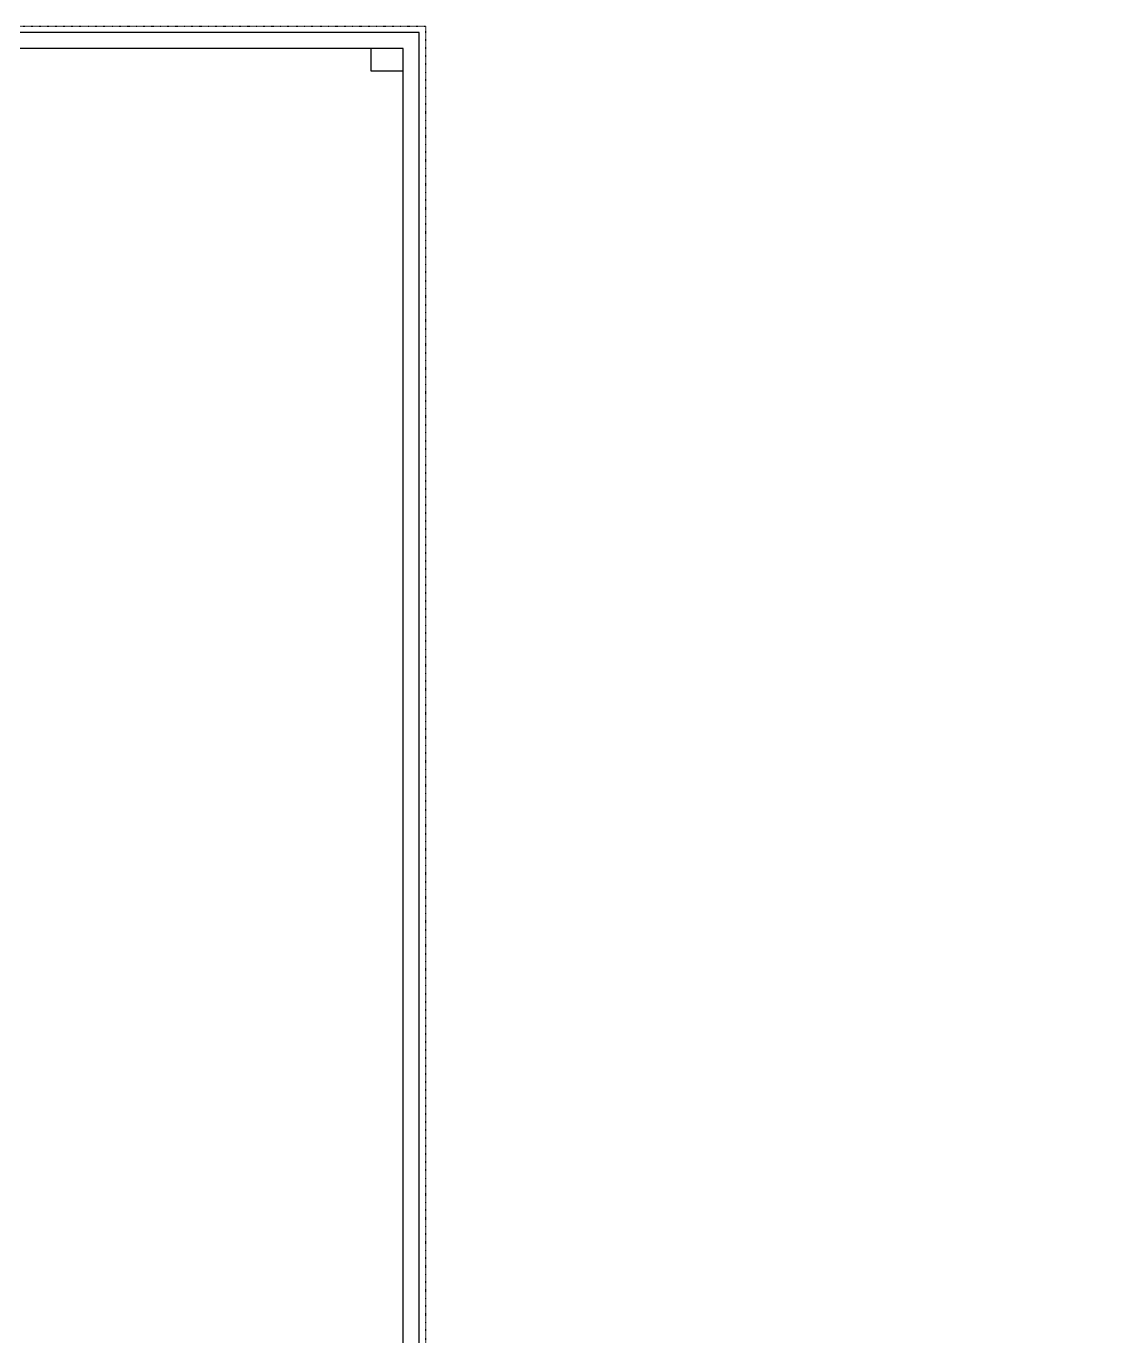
# Model space of a CAD drawing. Header units: millimetres. Extents: x -314343 to 8741575, y 21428 to 162031.
# Drawn here: x -137815 to -103862, y 115230 to 156182 of the extents above; entities that cross this region are included whole.
import ezdxf

# ---------------------------------------------------------------- set-up
doc = ezdxf.new("R2010")
doc.units = ezdxf.units.MM
doc.header["$MEASUREMENT"] = 0
doc.linetypes.add('ACAD_ISO03W100', pattern=[30, 12, -18])
doc.layers.get('0').update_dxf_attribs({"color": 250, "lineweight": 9})
doc.layers.get('Defpoints').update_dxf_attribs({"color": 6})
doc.layers.add('_RAMKA', color=7, linetype='Continuous')
doc.styles.add('SIMPLEX', font='simplex.shx', dxfattribs={"width": 0.85, "oblique": 7})

# ---------------------------------------------------------------- blocks, each defined once
blk = doc.blocks.new('A$Cfca424f0')
at = {"color": 0}
for p, q in [((-1000, 82000), (-1000, 82700)), ((0, 82000), (-1000, 82000))]:
    blk.add_line(p, q, dxfattribs=at)
at = {"layer": '_RAMKA', "color": 0}
for points in [[(-118000, -500), (500, -500), (500, 83200), (-118000, 83200)], [(-116000, 0), (0, 0), (0, 82700), (-116000, 82700)]]:
    blk.add_lwpolyline(points, close=True, dxfattribs=at)
at = {"layer": 'Defpoints', "color": 253, "linetype": 'ACAD_ISO03W100'}
blk.add_lwpolyline([(-118200, 83400), (700, 83400), (700, -700), (-118200, -700)], close=True, dxfattribs=at)
at = {"layer": '_RAMKA', "color": 8, "style": 'SIMPLEX', "oblique": 7, "width": 0.85}
blk.add_attdef('ФОРМАТ_А0', (-4500, -350), '', height=250, dxfattribs=at)

msp = doc.modelspace()

# ---------------------------------------------------------------- block references
at = {"layer": '_RAMKA', "linetype": 'ByBlock', "lineweight": 13, "ltscale": 500}
msp.add_blockref('A$Cfca424f0', (-126035.5, 72782.3), dxfattribs=at)

doc.saveas('drawing.dxf')
